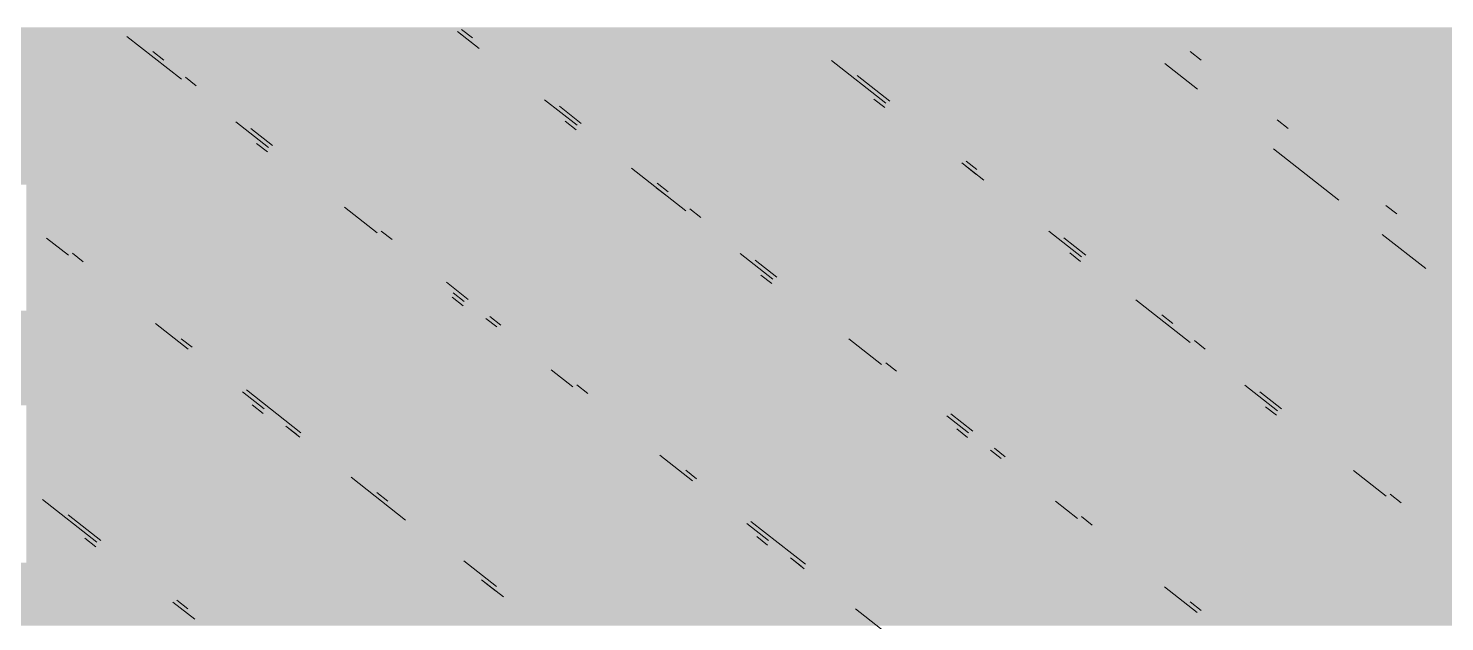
# Model space of a CAD drawing. Header units: millimetres. Extents: x 5 to 1315, y 5 to 292.
# Drawn here: x 1209.481 to 1213.821, y 88.218 to 90.034 of the extents above; entities that cross this region are included whole.
import ezdxf

# ---------------------------------------------------------------- set-up
doc = ezdxf.new("R2010")
doc.units = ezdxf.units.MM
doc.layers.add('EXISTING', color=7, linetype='Continuous')
doc.layers.add('IMAGES', color=7, linetype='Continuous')

# ---------------------------------------------------------------- blocks, each defined once
blk = doc.blocks.new('SHEET_03')
at = {"layer": 'EXISTING', "color": 250, "lineweight": 9}
for p, q in [((310.7957, 90.025), (310.8623, 89.9727)), ((310.8384, 89.9911), (310.8051, 90.0172)), ((310.8415, 90.0048), (310.8081, 90.0309)), ((309.7829, 90.0095), (309.9496, 89.8787)), ((309.8954, 89.9369), (309.8621, 89.963)), ((311.9417, 89.936), (312.1083, 89.8052)), ((313.0743, 89.9369), (313.041, 89.9631)), ((309.9954, 89.8584), (309.9621, 89.8845)), ((312.1208, 89.8111), (312.0208, 89.8895)), ((312.963, 89.9265), (313.0629, 89.848)), ((311.0623, 89.8158), (311.1622, 89.7373)), ((312.1052, 89.7915), (312.0719, 89.8177)), ((311.1747, 89.7432), (311.1081, 89.7955)), ((310.1162, 89.7479), (310.2162, 89.6694)), ((310.2287, 89.6753), (310.162, 89.7276)), ((311.1592, 89.7236), (311.1259, 89.7498)), ((313.3409, 89.7277), (313.3076, 89.7538)), ((310.2131, 89.6557), (310.1798, 89.6819)), ((312.3874, 89.6018), (312.3541, 89.628)), ((313.2962, 89.6649), (313.4962, 89.5079)), ((311.3289, 89.6065), (311.4955, 89.4757)), ((312.3416, 89.6221), (312.4082, 89.5698)), ((312.3843, 89.5881), (312.351, 89.6143)), ((311.4383, 89.5202), (311.405, 89.5464)), ((311.4414, 89.5339), (311.408, 89.5601)), ((310.4495, 89.4863), (310.5495, 89.4078)), ((311.5413, 89.4554), (311.508, 89.4816)), ((313.6742, 89.4661), (313.6409, 89.4922)), ((310.5953, 89.3875), (310.5619, 89.4137)), ((312.6082, 89.4128), (312.7082, 89.3343)), ((309.5368, 89.3922), (309.6034, 89.3399)), ((312.7207, 89.3402), (312.654, 89.3925)), ((313.6295, 89.4033), (313.7628, 89.2986)), ((309.6492, 89.3196), (309.6159, 89.3458)), ((311.6621, 89.3449), (311.7621, 89.2664)), ((311.7746, 89.2723), (311.708, 89.3246)), ((312.7051, 89.3207), (312.6718, 89.3468)), ((311.7591, 89.2528), (311.7257, 89.2789)), ((310.8286, 89.2044), (310.7619, 89.2567)), ((310.813, 89.1849), (310.7797, 89.211)), ((310.7827, 89.2247), (310.8161, 89.1985)), ((312.8748, 89.2035), (313.0414, 89.0728)), ((310.9285, 89.1259), (310.8952, 89.1521)), ((312.9873, 89.1309), (312.954, 89.1571)), ((309.87, 89.1306), (309.97, 89.0522)), ((310.8827, 89.1462), (310.9161, 89.1201)), ((312.9842, 89.1173), (312.9509, 89.1434)), ((309.9825, 89.058), (309.9492, 89.0842)), ((311.9954, 89.0833), (312.0954, 89.0049)), ((313.0873, 89.0525), (313.0539, 89.0786)), ((311.0827, 88.9893), (311.1493, 88.9369)), ((312.1412, 88.9846), (312.1079, 89.0107)), ((311.1952, 88.9167), (311.1618, 88.9428)), ((313.2081, 88.942), (313.3081, 88.8635)), ((310.1366, 88.9214), (310.2033, 88.869)), ((310.3158, 88.7964), (310.1491, 88.9272)), ((313.3206, 88.8693), (313.2539, 88.9217)), ((310.2002, 88.8554), (310.1669, 88.8815)), ((312.2954, 88.8479), (312.362, 88.7956)), ((312.3745, 88.8014), (312.3078, 88.8538)), ((313.305, 88.8498), (313.2717, 88.876)), ((310.2699, 88.8167), (310.3033, 88.7906)), ((310.3127, 88.7827), (310.2794, 88.8089)), ((312.3589, 88.7819), (312.3256, 88.8081)), ((311.416, 88.7277), (311.5159, 88.6492)), ((312.4287, 88.7433), (312.462, 88.7171)), ((312.4745, 88.723), (312.4411, 88.7491)), ((311.5284, 88.6551), (311.4951, 88.6812)), ((313.5413, 88.6804), (313.6413, 88.6019)), ((310.4699, 88.6598), (310.6365, 88.529)), ((309.5238, 88.5919), (309.6905, 88.4611)), ((310.5824, 88.5872), (310.549, 88.6133)), ((312.6286, 88.5863), (312.6953, 88.534)), ((313.6871, 88.5816), (313.6538, 88.6078)), ((309.703, 88.4669), (309.603, 88.5454)), ((312.7411, 88.5137), (312.7078, 88.5399)), ((311.6826, 88.5184), (311.7492, 88.4661)), ((311.8617, 88.3935), (311.6951, 88.5243)), ((309.6874, 88.4474), (309.6541, 88.4736)), ((311.7462, 88.4524), (311.7128, 88.4786)), ((311.8159, 88.4138), (311.8492, 88.3876)), ((310.9156, 88.3256), (310.8156, 88.404)), ((311.8586, 88.3798), (311.8253, 88.4059)), ((310.8698, 88.3459), (310.9365, 88.2935)), ((310.9126, 88.3119), (310.8792, 88.338)), ((312.9619, 88.3247), (313.0619, 88.2462)), ((309.9696, 88.2577), (309.9362, 88.2838)), ((309.9238, 88.278), (309.9904, 88.2256)), ((312.0158, 88.2568), (312.1825, 88.126)), ((313.0744, 88.2521), (313.041, 88.2783))]:
    blk.add_line(p, q, dxfattribs=at)
at = {"layer": 'IMAGES', "color": 7}
for points in [[(309.0891, 89.941), (309.5709, 89.941), (309.0891, 90.0374), (309.5709, 90.0374)], [(309.5709, 89.941), (309.6673, 89.941), (309.5709, 90.0374), (309.6673, 90.0374)], [(309.6673, 89.941), (309.7636, 89.941), (309.6673, 90.0374), (309.7636, 90.0374)], [(309.7636, 89.941), (309.86, 89.941), (309.7636, 90.0374), (309.86, 90.0374)], [(309.86, 89.941), (309.9564, 89.941), (309.86, 90.0374), (309.9564, 90.0374)], [(309.9564, 89.941), (310.6309, 89.941), (309.9564, 90.0374), (310.6309, 90.0374)], [(310.6309, 89.941), (310.7273, 89.941), (310.6309, 90.0374), (310.7273, 90.0374)], [(310.7273, 89.941), (310.92, 89.941), (310.7273, 90.0374), (310.92, 90.0374)], [(310.92, 89.941), (311.0164, 89.941), (310.92, 90.0374), (311.0164, 90.0374)], [(311.0164, 89.941), (311.1127, 89.941), (311.0164, 90.0374), (311.1127, 90.0374)], [(311.1127, 89.941), (311.5945, 89.941), (311.1127, 90.0374), (311.5945, 90.0374)], [(311.5945, 89.941), (311.6909, 89.941), (311.5945, 90.0374), (311.6909, 90.0374)], [(311.6909, 89.941), (311.7873, 89.941), (311.6909, 90.0374), (311.7873, 90.0374)], [(311.7873, 89.941), (311.98, 89.941), (311.7873, 90.0374), (311.98, 90.0374)], [(311.98, 89.941), (312.0764, 89.941), (311.98, 90.0374), (312.0764, 90.0374)], [(312.0764, 89.941), (312.1727, 89.941), (312.0764, 90.0374), (312.1727, 90.0374)], [(312.1727, 89.941), (312.6545, 89.941), (312.1727, 90.0374), (312.6545, 90.0374)], [(312.6545, 89.941), (312.7509, 89.941), (312.6545, 90.0374), (312.7509, 90.0374)], [(312.7509, 89.941), (312.8473, 89.941), (312.7509, 90.0374), (312.8473, 90.0374)], [(312.8473, 89.941), (312.9436, 89.941), (312.8473, 90.0374), (312.9436, 90.0374)], [(312.9436, 89.941), (313.1364, 89.941), (312.9436, 90.0374), (313.1364, 90.0374)], [(313.1364, 89.941), (313.3291, 89.941), (313.1364, 90.0374), (313.3291, 90.0374)], [(313.3291, 89.941), (314.6782, 89.941), (313.3291, 90.0374), (314.6782, 90.0374)], [(309.1855, 89.8446), (309.6673, 89.8446), (309.1855, 89.941), (309.6673, 89.941)], [(309.6673, 89.8446), (309.7636, 89.8446), (309.6673, 89.941), (309.7636, 89.941)], [(309.7636, 89.8446), (309.86, 89.8446), (309.7636, 89.941), (309.86, 89.941)], [(309.86, 89.8446), (310.0527, 89.8446), (309.86, 89.941), (310.0527, 89.941)], [(310.0527, 89.8446), (310.1491, 89.8446), (310.0527, 89.941), (310.1491, 89.941)], [(310.1491, 89.8446), (310.7273, 89.8446), (310.1491, 89.941), (310.7273, 89.941)], [(310.7273, 89.8446), (310.8236, 89.8446), (310.7273, 89.941), (310.8236, 89.941)], [(310.8236, 89.8446), (311.0164, 89.8446), (310.8236, 89.941), (311.0164, 89.941)], [(311.0164, 89.8446), (311.1127, 89.8446), (311.0164, 89.941), (311.1127, 89.941)], [(311.1127, 89.8446), (311.2091, 89.8446), (311.1127, 89.941), (311.2091, 89.941)], [(311.2091, 89.8446), (311.7873, 89.8446), (311.2091, 89.941), (311.7873, 89.941)], [(311.7873, 89.8446), (311.8836, 89.8446), (311.7873, 89.941), (311.8836, 89.941)], [(311.8836, 89.8446), (312.0764, 89.8446), (311.8836, 89.941), (312.0764, 89.941)], [(312.0764, 89.8446), (312.1727, 89.8446), (312.0764, 89.941), (312.1727, 89.941)], [(312.1727, 89.8446), (312.2691, 89.8446), (312.1727, 89.941), (312.2691, 89.941)], [(312.2691, 89.8446), (312.7509, 89.8446), (312.2691, 89.941), (312.7509, 89.941)], [(312.7509, 89.8446), (312.8473, 89.8446), (312.7509, 89.941), (312.8473, 89.941)], [(312.8473, 89.8446), (312.9436, 89.8446), (312.8473, 89.941), (312.9436, 89.941)], [(312.9436, 89.8446), (313.04, 89.8446), (312.9436, 89.941), (313.04, 89.941)], [(313.04, 89.8446), (313.1364, 89.8446), (313.04, 89.941), (313.1364, 89.941)], [(313.1364, 89.8446), (313.3291, 89.8446), (313.1364, 89.941), (313.3291, 89.941)], [(313.3291, 89.8446), (313.4255, 89.8446), (313.3291, 89.941), (313.4255, 89.941)], [(313.4255, 89.8446), (314.8709, 89.8446), (313.4255, 89.941), (314.8709, 89.941)], [(309.2818, 89.7482), (309.7636, 89.7482), (309.2818, 89.8446), (309.7636, 89.8446)], [(309.7636, 89.7482), (309.86, 89.7482), (309.7636, 89.8446), (309.86, 89.8446)], [(309.86, 89.7482), (309.9564, 89.7482), (309.86, 89.8446), (309.9564, 89.8446)], [(309.9564, 89.7482), (310.1491, 89.7482), (309.9564, 89.8446), (310.1491, 89.8446)], [(310.1491, 89.7482), (310.2455, 89.7482), (310.1491, 89.8446), (310.2455, 89.8446)], [(310.2455, 89.7482), (310.3418, 89.7482), (310.2455, 89.8446), (310.3418, 89.8446)], [(310.3418, 89.7482), (310.8236, 89.7482), (310.3418, 89.8446), (310.8236, 89.8446)], [(310.8236, 89.7482), (310.92, 89.7482), (310.8236, 89.8446), (310.92, 89.8446)], [(310.92, 89.7482), (311.0164, 89.7482), (310.92, 89.8446), (311.0164, 89.8446)], [(311.0164, 89.7482), (311.2091, 89.7482), (311.0164, 89.8446), (311.2091, 89.8446)], [(311.2091, 89.7482), (311.8836, 89.7482), (311.2091, 89.8446), (311.8836, 89.8446)], [(311.8836, 89.7482), (311.98, 89.7482), (311.8836, 89.8446), (311.98, 89.8446)], [(311.98, 89.7482), (312.1727, 89.7482), (311.98, 89.8446), (312.1727, 89.8446)], [(312.1727, 89.7482), (312.2691, 89.7482), (312.1727, 89.8446), (312.2691, 89.8446)], [(312.2691, 89.7482), (312.3655, 89.7482), (312.2691, 89.8446), (312.3655, 89.8446)], [(312.3655, 89.7482), (312.8473, 89.7482), (312.3655, 89.8446), (312.8473, 89.8446)], [(312.8473, 89.7482), (313.04, 89.7482), (312.8473, 89.8446), (313.04, 89.8446)], [(313.04, 89.7482), (313.1364, 89.7482), (313.04, 89.8446), (313.1364, 89.8446)], [(313.1364, 89.7482), (313.2327, 89.7482), (313.1364, 89.8446), (313.2327, 89.8446)], [(313.2327, 89.7482), (313.3291, 89.7482), (313.2327, 89.8446), (313.3291, 89.8446)], [(313.3291, 89.7482), (313.4255, 89.7482), (313.3291, 89.8446), (313.4255, 89.8446)], [(313.4255, 89.7482), (313.5218, 89.7482), (313.4255, 89.8446), (313.5218, 89.8446)], [(313.5218, 89.7482), (315.2564, 89.7482), (313.5218, 89.8446), (315.2564, 89.8446)], [(309.3782, 89.6518), (309.86, 89.6518), (309.3782, 89.7482), (309.86, 89.7482)], [(309.86, 89.6518), (309.9564, 89.6518), (309.86, 89.7482), (309.9564, 89.7482)], [(309.9564, 89.6518), (310.0527, 89.6518), (309.9564, 89.7482), (310.0527, 89.7482)], [(310.0527, 89.6518), (310.1491, 89.6518), (310.0527, 89.7482), (310.1491, 89.7482)], [(310.1491, 89.6518), (310.2455, 89.6518), (310.1491, 89.7482), (310.2455, 89.7482)], [(310.2455, 89.6518), (310.3418, 89.6518), (310.2455, 89.7482), (310.3418, 89.7482)], [(310.3418, 89.6518), (310.4382, 89.6518), (310.3418, 89.7482), (310.4382, 89.7482)], [(310.4382, 89.6518), (311.0164, 89.6518), (310.4382, 89.7482), (311.0164, 89.7482)], [(311.0164, 89.6518), (311.1127, 89.6518), (311.0164, 89.7482), (311.1127, 89.7482)], [(311.1127, 89.6518), (311.3055, 89.6518), (311.1127, 89.7482), (311.3055, 89.7482)], [(311.3055, 89.6518), (311.98, 89.6518), (311.3055, 89.7482), (311.98, 89.7482)], [(311.98, 89.6518), (312.0764, 89.6518), (311.98, 89.7482), (312.0764, 89.7482)], [(312.0764, 89.6518), (312.1727, 89.6518), (312.0764, 89.7482), (312.1727, 89.7482)], [(312.1727, 89.6518), (312.2691, 89.6518), (312.1727, 89.7482), (312.2691, 89.7482)], [(312.2691, 89.6518), (312.3655, 89.6518), (312.2691, 89.7482), (312.3655, 89.7482)], [(312.3655, 89.6518), (312.4618, 89.6518), (312.3655, 89.7482), (312.4618, 89.7482)], [(312.4618, 89.6518), (312.9436, 89.6518), (312.4618, 89.7482), (312.9436, 89.7482)], [(312.9436, 89.6518), (313.04, 89.6518), (312.9436, 89.7482), (313.04, 89.7482)], [(313.04, 89.6518), (313.1364, 89.6518), (313.04, 89.7482), (313.1364, 89.7482)], [(313.1364, 89.6518), (313.4255, 89.6518), (313.1364, 89.7482), (313.4255, 89.7482)], [(313.4255, 89.6518), (313.6182, 89.6518), (313.4255, 89.7482), (313.6182, 89.7482)], [(313.6182, 89.6518), (315.3527, 89.6518), (313.6182, 89.7482), (315.3527, 89.7482)], [(309.3782, 89.5554), (309.5709, 89.5554), (309.3782, 89.6518), (309.5709, 89.6518)], [(309.5709, 89.5554), (310.0527, 89.5554), (309.5709, 89.6518), (310.0527, 89.6518)], [(310.0527, 89.5554), (310.1491, 89.5554), (310.0527, 89.6518), (310.1491, 89.6518)], [(310.1491, 89.5554), (310.2455, 89.5554), (310.1491, 89.6518), (310.2455, 89.6518)], [(310.2455, 89.5554), (310.3418, 89.5554), (310.2455, 89.6518), (310.3418, 89.6518)], [(310.3418, 89.5554), (310.4382, 89.5554), (310.3418, 89.6518), (310.4382, 89.6518)], [(310.4382, 89.5554), (310.5345, 89.5554), (310.4382, 89.6518), (310.5345, 89.6518)], [(310.5345, 89.5554), (311.1127, 89.5554), (310.5345, 89.6518), (311.1127, 89.6518)], [(311.1127, 89.5554), (311.2091, 89.5554), (311.1127, 89.6518), (311.2091, 89.6518)], [(311.2091, 89.5554), (311.3055, 89.5554), (311.2091, 89.6518), (311.3055, 89.6518)], [(311.3055, 89.5554), (311.4018, 89.5554), (311.3055, 89.6518), (311.4018, 89.6518)], [(311.4018, 89.5554), (311.4982, 89.5554), (311.4018, 89.6518), (311.4982, 89.6518)], [(311.4982, 89.5554), (311.5945, 89.5554), (311.4982, 89.6518), (311.5945, 89.6518)], [(311.5945, 89.5554), (312.1727, 89.5554), (311.5945, 89.6518), (312.1727, 89.6518)], [(312.1727, 89.5554), (312.2691, 89.5554), (312.1727, 89.6518), (312.2691, 89.6518)], [(312.2691, 89.5554), (312.4618, 89.5554), (312.2691, 89.6518), (312.4618, 89.6518)], [(312.4618, 89.5554), (312.5582, 89.5554), (312.4618, 89.6518), (312.5582, 89.6518)], [(312.5582, 89.5554), (313.1364, 89.5554), (312.5582, 89.6518), (313.1364, 89.6518)], [(313.1364, 89.5554), (313.2327, 89.5554), (313.1364, 89.6518), (313.2327, 89.6518)], [(313.2327, 89.5554), (313.3291, 89.5554), (313.2327, 89.6518), (313.3291, 89.6518)], [(313.3291, 89.5554), (313.4255, 89.5554), (313.3291, 89.6518), (313.4255, 89.6518)], [(313.4255, 89.5554), (313.5218, 89.5554), (313.4255, 89.6518), (313.5218, 89.6518)], [(313.5218, 89.5554), (313.6182, 89.5554), (313.5218, 89.6518), (313.6182, 89.6518)], [(313.6182, 89.5554), (313.7145, 89.5554), (313.6182, 89.6518), (313.7145, 89.6518)], [(313.7145, 89.5554), (313.8109, 89.5554), (313.7145, 89.6518), (313.8109, 89.6518)], [(313.8109, 89.5554), (315.7382, 89.5554), (313.8109, 89.6518), (315.7382, 89.6518)], [(309.4745, 89.4589), (309.5709, 89.4589), (309.4745, 89.5554), (309.5709, 89.5554)], [(309.5709, 89.4589), (309.6673, 89.4589), (309.5709, 89.5554), (309.6673, 89.5554)], [(309.6673, 89.4589), (310.1491, 89.4589), (309.6673, 89.5554), (310.1491, 89.5554)], [(310.1491, 89.4589), (310.2455, 89.4589), (310.1491, 89.5554), (310.2455, 89.5554)], [(310.2455, 89.4589), (310.3418, 89.4589), (310.2455, 89.5554), (310.3418, 89.5554)], [(310.3418, 89.4589), (310.4382, 89.4589), (310.3418, 89.5554), (310.4382, 89.5554)], [(310.4382, 89.4589), (310.5345, 89.4589), (310.4382, 89.5554), (310.5345, 89.5554)], [(310.5345, 89.4589), (310.6309, 89.4589), (310.5345, 89.5554), (310.6309, 89.5554)], [(310.6309, 89.4589), (311.2091, 89.4589), (310.6309, 89.5554), (311.2091, 89.5554)], [(311.2091, 89.4589), (311.3055, 89.4589), (311.2091, 89.5554), (311.3055, 89.5554)], [(311.3055, 89.4589), (311.4018, 89.4589), (311.3055, 89.5554), (311.4018, 89.5554)], [(311.4018, 89.4589), (311.5945, 89.4589), (311.4018, 89.5554), (311.5945, 89.5554)], [(311.5945, 89.4589), (311.6909, 89.4589), (311.5945, 89.5554), (311.6909, 89.5554)], [(311.6909, 89.4589), (312.3655, 89.4589), (311.6909, 89.5554), (312.3655, 89.5554)], [(312.3655, 89.4589), (312.5582, 89.4589), (312.3655, 89.5554), (312.5582, 89.5554)], [(312.5582, 89.4589), (312.6545, 89.4589), (312.5582, 89.5554), (312.6545, 89.5554)], [(312.6545, 89.4589), (312.7509, 89.4589), (312.6545, 89.5554), (312.7509, 89.5554)], [(312.7509, 89.4589), (313.2327, 89.4589), (312.7509, 89.5554), (313.2327, 89.5554)], [(313.2327, 89.4589), (313.3291, 89.4589), (313.2327, 89.5554), (313.3291, 89.5554)], [(313.3291, 89.4589), (313.4255, 89.4589), (313.3291, 89.5554), (313.4255, 89.5554)], [(313.4255, 89.4589), (313.5218, 89.4589), (313.4255, 89.5554), (313.5218, 89.5554)], [(313.5218, 89.4589), (313.7145, 89.4589), (313.5218, 89.5554), (313.7145, 89.5554)], [(313.7145, 89.3625), (313.8109, 89.3625), (313.7145, 89.5554), (313.8109, 89.5554)], [(313.8109, 89.4589), (313.9073, 89.4589), (313.8109, 89.5554), (313.9073, 89.5554)], [(309.4745, 89.3625), (309.5709, 89.3625), (309.4745, 89.4589), (309.5709, 89.4589)], [(309.5709, 89.3625), (309.6673, 89.3625), (309.5709, 89.4589), (309.6673, 89.4589)], [(309.6673, 89.3625), (309.7636, 89.3625), (309.6673, 89.4589), (309.7636, 89.4589)], [(309.7636, 89.3625), (310.3418, 89.3625), (309.7636, 89.4589), (310.3418, 89.4589)], [(310.3418, 89.3625), (310.4382, 89.3625), (310.3418, 89.4589), (310.4382, 89.4589)], [(310.4382, 89.3625), (310.6309, 89.3625), (310.4382, 89.4589), (310.6309, 89.4589)], [(310.6309, 89.3625), (310.7273, 89.3625), (310.6309, 89.4589), (310.7273, 89.4589)], [(310.7273, 89.3625), (310.8236, 89.3625), (310.7273, 89.4589), (310.8236, 89.4589)], [(310.8236, 89.3625), (311.3055, 89.3625), (310.8236, 89.4589), (311.3055, 89.4589)], [(311.3055, 89.3625), (311.4018, 89.3625), (311.3055, 89.4589), (311.4018, 89.4589)], [(311.4018, 89.3625), (311.4982, 89.3625), (311.4018, 89.4589), (311.4982, 89.4589)], [(311.4982, 89.3625), (311.6909, 89.3625), (311.4982, 89.4589), (311.6909, 89.4589)], [(311.6909, 89.3625), (311.7873, 89.3625), (311.6909, 89.4589), (311.7873, 89.4589)], [(311.7873, 89.3625), (311.8836, 89.3625), (311.7873, 89.4589), (311.8836, 89.4589)], [(311.8836, 89.3625), (312.3655, 89.3625), (311.8836, 89.4589), (312.3655, 89.4589)], [(312.3655, 89.3625), (312.4618, 89.3625), (312.3655, 89.4589), (312.4618, 89.4589)], [(312.4618, 89.3625), (312.5582, 89.3625), (312.4618, 89.4589), (312.5582, 89.4589)], [(312.5582, 89.3625), (312.7509, 89.3625), (312.5582, 89.4589), (312.7509, 89.4589)], [(312.7509, 89.3625), (312.8473, 89.3625), (312.7509, 89.4589), (312.8473, 89.4589)], [(312.8473, 89.3625), (313.3291, 89.3625), (312.8473, 89.4589), (313.3291, 89.4589)], [(313.3291, 89.3625), (313.4255, 89.3625), (313.3291, 89.4589), (313.4255, 89.4589)], [(313.4255, 89.3625), (313.5218, 89.3625), (313.4255, 89.4589), (313.5218, 89.4589)], [(313.5218, 89.3625), (313.6182, 89.3625), (313.5218, 89.4589), (313.6182, 89.4589)], [(313.6182, 89.3625), (313.7145, 89.3625), (313.6182, 89.4589), (313.7145, 89.4589)], [(313.8109, 89.3625), (313.9073, 89.3625), (313.8109, 89.4589), (313.9073, 89.4589)], [(309.4745, 89.2661), (309.5709, 89.2661), (309.4745, 89.3625), (309.5709, 89.3625)], [(309.5709, 89.2661), (309.7636, 89.2661), (309.5709, 89.3625), (309.7636, 89.3625)], [(309.7636, 89.2661), (309.86, 89.2661), (309.7636, 89.3625), (309.86, 89.3625)], [(309.86, 89.2661), (309.9564, 89.2661), (309.86, 89.3625), (309.9564, 89.3625)], [(309.9564, 89.2661), (310.5345, 89.2661), (309.9564, 89.3625), (310.5345, 89.3625)], [(310.5345, 89.2661), (310.6309, 89.2661), (310.5345, 89.3625), (310.6309, 89.3625)], [(310.6309, 89.2661), (310.8236, 89.2661), (310.6309, 89.3625), (310.8236, 89.3625)], [(310.8236, 89.2661), (310.92, 89.2661), (310.8236, 89.3625), (310.92, 89.3625)], [(310.92, 89.2661), (311.4018, 89.2661), (310.92, 89.3625), (311.4018, 89.3625)], [(311.4018, 89.2661), (311.4982, 89.2661), (311.4018, 89.3625), (311.4982, 89.3625)], [(311.4982, 89.2661), (311.5945, 89.2661), (311.4982, 89.3625), (311.5945, 89.3625)], [(311.5945, 89.2661), (311.7873, 89.2661), (311.5945, 89.3625), (311.7873, 89.3625)], [(311.7873, 89.2661), (311.8836, 89.2661), (311.7873, 89.3625), (311.8836, 89.3625)], [(311.8836, 89.2661), (311.98, 89.2661), (311.8836, 89.3625), (311.98, 89.3625)], [(311.98, 89.2661), (312.4618, 89.2661), (311.98, 89.3625), (312.4618, 89.3625)], [(312.4618, 89.2661), (312.5582, 89.2661), (312.4618, 89.3625), (312.5582, 89.3625)], [(312.5582, 89.2661), (312.6545, 89.2661), (312.5582, 89.3625), (312.6545, 89.3625)], [(312.6545, 89.2661), (312.8473, 89.2661), (312.6545, 89.3625), (312.8473, 89.3625)], [(312.8473, 89.2661), (312.9436, 89.2661), (312.8473, 89.3625), (312.9436, 89.3625)], [(312.9436, 89.2661), (313.4255, 89.2661), (312.9436, 89.3625), (313.4255, 89.3625)], [(313.4255, 89.2661), (313.5218, 89.2661), (313.4255, 89.3625), (313.5218, 89.3625)], [(313.5218, 89.2661), (313.6182, 89.2661), (313.5218, 89.3625), (313.6182, 89.3625)], [(313.6182, 89.2661), (313.7145, 89.2661), (313.6182, 89.3625), (313.7145, 89.3625)], [(313.7145, 89.2661), (313.8109, 89.2661), (313.7145, 89.3625), (313.8109, 89.3625)], [(313.8109, 89.2661), (313.9073, 89.2661), (313.8109, 89.3625), (313.9073, 89.3625)], [(309.4745, 89.1697), (309.5709, 89.1697), (309.4745, 89.2661), (309.5709, 89.2661)], [(309.5709, 89.1697), (309.6673, 89.1697), (309.5709, 89.2661), (309.6673, 89.2661)], [(309.6673, 89.1697), (309.7636, 89.1697), (309.6673, 89.2661), (309.7636, 89.2661)], [(309.7636, 89.1697), (309.86, 89.1697), (309.7636, 89.2661), (309.86, 89.2661)], [(309.86, 89.1697), (309.9564, 89.1697), (309.86, 89.2661), (309.9564, 89.2661)], [(309.9564, 89.1697), (310.0527, 89.1697), (309.9564, 89.2661), (310.0527, 89.2661)], [(310.0527, 89.1697), (310.5345, 89.1697), (310.0527, 89.2661), (310.5345, 89.2661)], [(310.5345, 89.1697), (310.6309, 89.1697), (310.5345, 89.2661), (310.6309, 89.2661)], [(310.6309, 89.1697), (310.7273, 89.1697), (310.6309, 89.2661), (310.7273, 89.2661)], [(310.7273, 89.1697), (310.8236, 89.1697), (310.7273, 89.2661), (310.8236, 89.2661)], [(310.8236, 89.1697), (310.92, 89.1697), (310.8236, 89.2661), (310.92, 89.2661)], [(310.92, 89.1697), (311.5945, 89.1697), (310.92, 89.2661), (311.5945, 89.2661)], [(311.5945, 89.1697), (311.6909, 89.1697), (311.5945, 89.2661), (311.6909, 89.2661)], [(311.6909, 89.1697), (311.8836, 89.1697), (311.6909, 89.2661), (311.8836, 89.2661)], [(311.8836, 89.1697), (311.98, 89.1697), (311.8836, 89.2661), (311.98, 89.2661)], [(311.98, 89.1697), (312.0764, 89.1697), (311.98, 89.2661), (312.0764, 89.2661)], [(312.0764, 89.1697), (312.6545, 89.1697), (312.0764, 89.2661), (312.6545, 89.2661)], [(312.6545, 89.1697), (312.7509, 89.1697), (312.6545, 89.2661), (312.7509, 89.2661)], [(312.7509, 89.1697), (312.8473, 89.1697), (312.7509, 89.2661), (312.8473, 89.2661)], [(312.8473, 89.1697), (312.9436, 89.1697), (312.8473, 89.2661), (312.9436, 89.2661)], [(312.9436, 89.1697), (313.1364, 89.1697), (312.9436, 89.2661), (313.1364, 89.2661)], [(313.1364, 89.1697), (313.6182, 89.1697), (313.1364, 89.2661), (313.6182, 89.2661)], [(313.6182, 89.1697), (313.7145, 89.1697), (313.6182, 89.2661), (313.7145, 89.2661)], [(313.7145, 89.1697), (313.8109, 89.1697), (313.7145, 89.2661), (313.8109, 89.2661)], [(313.8109, 89.1697), (314.1, 89.1697), (313.8109, 89.2661), (314.1, 89.2661)], [(308.9927, 89.0733), (309.5709, 89.0733), (308.9927, 89.1697), (309.5709, 89.1697)], [(309.5709, 89.0733), (309.7636, 89.0733), (309.5709, 89.1697), (309.7636, 89.1697)], [(309.7636, 89.0733), (309.86, 89.0733), (309.7636, 89.1697), (309.86, 89.1697)], [(309.86, 89.0733), (309.9564, 89.0733), (309.86, 89.1697), (309.9564, 89.1697)], [(309.9564, 89.0733), (310.0527, 89.0733), (309.9564, 89.1697), (310.0527, 89.1697)], [(310.0527, 89.0733), (310.1491, 89.0733), (310.0527, 89.1697), (310.1491, 89.1697)], [(310.1491, 89.0733), (310.6309, 89.0733), (310.1491, 89.1697), (310.6309, 89.1697)], [(310.6309, 89.0733), (310.8236, 89.0733), (310.6309, 89.1697), (310.8236, 89.1697)], [(310.8236, 89.0733), (310.92, 89.0733), (310.8236, 89.1697), (310.92, 89.1697)], [(310.92, 89.0733), (311.0164, 89.0733), (310.92, 89.1697), (311.0164, 89.1697)], [(311.0164, 89.0733), (311.1127, 89.0733), (311.0164, 89.1697), (311.1127, 89.1697)], [(311.1127, 89.0733), (311.2091, 89.0733), (311.1127, 89.1697), (311.2091, 89.1697)], [(311.2091, 89.0733), (311.6909, 89.0733), (311.2091, 89.1697), (311.6909, 89.1697)], [(311.6909, 89.0733), (311.7873, 89.0733), (311.6909, 89.1697), (311.7873, 89.1697)], [(311.7873, 89.0733), (311.8836, 89.0733), (311.7873, 89.1697), (311.8836, 89.1697)], [(311.8836, 89.0733), (311.98, 89.0733), (311.8836, 89.1697), (311.98, 89.1697)], [(311.98, 89.0733), (312.0764, 89.0733), (311.98, 89.1697), (312.0764, 89.1697)], [(312.0764, 89.0733), (312.1727, 89.0733), (312.0764, 89.1697), (312.1727, 89.1697)], [(312.1727, 89.0733), (312.7509, 89.0733), (312.1727, 89.1697), (312.7509, 89.1697)], [(312.7509, 89.0733), (312.8473, 89.0733), (312.7509, 89.1697), (312.8473, 89.1697)], [(312.8473, 89.0733), (312.9436, 89.0733), (312.8473, 89.1697), (312.9436, 89.1697)], [(312.9436, 89.0733), (313.04, 89.0733), (312.9436, 89.1697), (313.04, 89.1697)], [(313.04, 89.0733), (313.1364, 89.0733), (313.04, 89.1697), (313.1364, 89.1697)], [(313.1364, 89.0733), (313.2327, 89.0733), (313.1364, 89.1697), (313.2327, 89.1697)], [(313.2327, 89.0733), (313.8109, 89.0733), (313.2327, 89.1697), (313.8109, 89.1697)], [(313.8109, 89.0733), (313.9073, 89.0733), (313.8109, 89.1697), (313.9073, 89.1697)], [(309.1855, 88.9769), (309.7636, 88.9769), (309.1855, 89.0733), (309.7636, 89.0733)], [(309.7636, 88.9769), (309.86, 88.9769), (309.7636, 89.0733), (309.86, 89.0733)], [(309.86, 88.9769), (309.9564, 88.9769), (309.86, 89.0733), (309.9564, 89.0733)], [(309.9564, 88.9769), (310.0527, 88.9769), (309.9564, 89.0733), (310.0527, 89.0733)], [(310.0527, 88.9769), (310.1491, 88.9769), (310.0527, 89.0733), (310.1491, 89.0733)], [(310.1491, 88.9769), (310.2455, 88.9769), (310.1491, 89.0733), (310.2455, 89.0733)], [(310.2455, 88.9769), (310.8236, 88.9769), (310.2455, 89.0733), (310.8236, 89.0733)], [(310.8236, 88.9769), (310.92, 88.9769), (310.8236, 89.0733), (310.92, 89.0733)], [(310.92, 88.9769), (311.0164, 88.9769), (310.92, 89.0733), (311.0164, 89.0733)], [(311.0164, 88.9769), (311.1127, 88.9769), (311.0164, 89.0733), (311.1127, 89.0733)], [(311.1127, 88.9769), (311.2091, 88.9769), (311.1127, 89.0733), (311.2091, 89.0733)], [(311.2091, 88.9769), (311.3055, 88.9769), (311.2091, 89.0733), (311.3055, 89.0733)], [(311.3055, 88.9769), (311.8836, 88.9769), (311.3055, 89.0733), (311.8836, 89.0733)], [(311.8836, 88.9769), (311.98, 88.9769), (311.8836, 89.0733), (311.98, 89.0733)], [(311.98, 88.9769), (312.1727, 88.9769), (311.98, 89.0733), (312.1727, 89.0733)], [(312.1727, 88.9769), (312.2691, 88.9769), (312.1727, 89.0733), (312.2691, 89.0733)], [(312.2691, 88.9769), (312.3655, 88.9769), (312.2691, 89.0733), (312.3655, 89.0733)], [(312.3655, 88.9769), (312.8473, 88.9769), (312.3655, 89.0733), (312.8473, 89.0733)], [(312.8473, 88.9769), (312.9436, 88.9769), (312.8473, 89.0733), (312.9436, 89.0733)], [(312.9436, 88.9769), (313.04, 88.9769), (312.9436, 89.0733), (313.04, 89.0733)], [(313.04, 88.9769), (313.1364, 88.9769), (313.04, 89.0733), (313.1364, 89.0733)], [(313.1364, 88.9769), (313.2327, 88.9769), (313.1364, 89.0733), (313.2327, 89.0733)], [(313.2327, 88.9769), (313.3291, 88.9769), (313.2327, 89.0733), (313.3291, 89.0733)], [(313.3291, 88.9769), (313.8109, 88.9769), (313.3291, 89.0733), (313.8109, 89.0733)], [(313.8109, 88.9769), (313.9073, 88.9769), (313.8109, 89.0733), (313.9073, 89.0733)], [(309.3782, 88.8805), (309.86, 88.8805), (309.3782, 88.9769), (309.86, 88.9769)], [(309.86, 88.8805), (309.9564, 88.8805), (309.86, 88.9769), (309.9564, 88.9769)], [(309.9564, 88.8805), (310.0527, 88.8805), (309.9564, 88.9769), (310.0527, 88.9769)], [(310.0527, 88.8805), (310.2455, 88.8805), (310.0527, 88.9769), (310.2455, 88.9769)], [(310.2455, 88.8805), (310.92, 88.8805), (310.2455, 88.9769), (310.92, 88.9769)], [(310.92, 88.8805), (311.0164, 88.8805), (310.92, 88.9769), (311.0164, 88.9769)], [(311.0164, 88.8805), (311.1127, 88.8805), (311.0164, 88.9769), (311.1127, 88.9769)], [(311.1127, 88.8805), (311.2091, 88.8805), (311.1127, 88.9769), (311.2091, 88.9769)], [(311.2091, 88.8805), (311.3055, 88.8805), (311.2091, 88.9769), (311.3055, 88.9769)], [(311.3055, 88.8805), (311.4018, 88.8805), (311.3055, 88.9769), (311.4018, 88.9769)], [(311.4018, 88.8805), (311.4982, 88.8805), (311.4018, 88.9769), (311.4982, 88.9769)], [(311.4982, 88.8805), (311.98, 88.8805), (311.4982, 88.9769), (311.98, 88.9769)], [(311.98, 88.8805), (312.0764, 88.8805), (311.98, 88.9769), (312.0764, 88.9769)], [(312.0764, 88.8805), (312.1727, 88.8805), (312.0764, 88.9769), (312.1727, 88.9769)], [(312.1727, 88.8805), (312.2691, 88.8805), (312.1727, 88.9769), (312.2691, 88.9769)], [(312.2691, 88.8805), (312.3655, 88.8805), (312.2691, 88.9769), (312.3655, 88.9769)], [(312.3655, 88.8805), (312.4618, 88.8805), (312.3655, 88.9769), (312.4618, 88.9769)], [(312.4618, 88.8805), (312.9436, 88.8805), (312.4618, 88.9769), (312.9436, 88.9769)], [(312.9436, 88.8805), (313.1364, 88.8805), (312.9436, 88.9769), (313.1364, 88.9769)], [(313.1364, 88.8805), (313.3291, 88.8805), (313.1364, 88.9769), (313.3291, 88.9769)], [(313.3291, 88.8805), (313.4255, 88.8805), (313.3291, 88.9769), (313.4255, 88.9769)], [(313.4255, 88.8805), (313.5218, 88.8805), (313.4255, 88.9769), (313.5218, 88.9769)], [(313.5218, 88.8805), (314.0036, 88.8805), (313.5218, 88.9769), (314.0036, 88.9769)], [(309.4745, 88.7841), (310.1491, 88.7841), (309.4745, 88.8805), (310.1491, 88.8805)], [(310.1491, 88.7841), (310.3418, 88.7841), (310.1491, 88.8805), (310.3418, 88.8805)], [(310.3418, 88.7841), (310.4382, 88.7841), (310.3418, 88.8805), (310.4382, 88.8805)], [(310.4382, 88.7841), (310.5345, 88.7841), (310.4382, 88.8805), (310.5345, 88.8805)], [(310.5345, 88.7841), (311.0164, 88.7841), (310.5345, 88.8805), (311.0164, 88.8805)], [(311.0164, 88.7841), (311.1127, 88.7841), (311.0164, 88.8805), (311.1127, 88.8805)], [(311.1127, 88.7841), (311.2091, 88.7841), (311.1127, 88.8805), (311.2091, 88.8805)], [(311.2091, 88.7841), (311.3055, 88.7841), (311.2091, 88.8805), (311.3055, 88.8805)], [(311.3055, 88.6877), (311.4018, 88.6877), (311.3055, 88.8805), (311.4018, 88.8805)], [(311.4018, 88.7841), (311.4982, 88.7841), (311.4018, 88.8805), (311.4982, 88.8805)], [(311.4982, 88.7841), (311.5945, 88.7841), (311.4982, 88.8805), (311.5945, 88.8805)], [(311.5945, 88.7841), (312.0764, 88.7841), (311.5945, 88.8805), (312.0764, 88.8805)], [(312.0764, 88.7841), (312.1727, 88.7841), (312.0764, 88.8805), (312.1727, 88.8805)], [(312.1727, 88.7841), (312.2691, 88.7841), (312.1727, 88.8805), (312.2691, 88.8805)], [(312.2691, 88.7841), (312.3655, 88.7841), (312.2691, 88.8805), (312.3655, 88.8805)], [(312.3655, 88.7841), (312.4618, 88.7841), (312.3655, 88.8805), (312.4618, 88.8805)], [(312.4618, 88.7841), (312.5582, 88.7841), (312.4618, 88.8805), (312.5582, 88.8805)], [(312.5582, 88.7841), (313.1364, 88.7841), (312.5582, 88.8805), (313.1364, 88.8805)], [(313.1364, 88.7841), (313.2327, 88.7841), (313.1364, 88.8805), (313.2327, 88.8805)], [(313.2327, 88.7841), (313.4255, 88.7841), (313.2327, 88.8805), (313.4255, 88.8805)], [(313.4255, 88.7841), (313.5218, 88.7841), (313.4255, 88.8805), (313.5218, 88.8805)], [(313.5218, 88.7841), (314.1, 88.7841), (313.5218, 88.8805), (314.1, 88.8805)], [(309.4745, 88.6877), (309.5709, 88.6877), (309.4745, 88.7841), (309.5709, 88.7841)], [(309.5709, 88.6877), (310.2455, 88.6877), (309.5709, 88.7841), (310.2455, 88.7841)], [(310.2455, 88.6877), (310.3418, 88.6877), (310.2455, 88.7841), (310.3418, 88.7841)], [(310.3418, 88.6877), (310.4382, 88.6877), (310.3418, 88.7841), (310.4382, 88.7841)], [(310.4382, 88.6877), (310.5345, 88.6877), (310.4382, 88.7841), (310.5345, 88.7841)], [(310.5345, 88.6877), (310.6309, 88.6877), (310.5345, 88.7841), (310.6309, 88.7841)], [(310.6309, 88.6877), (311.1127, 88.6877), (310.6309, 88.7841), (311.1127, 88.7841)], [(311.1127, 88.6877), (311.2091, 88.6877), (311.1127, 88.7841), (311.2091, 88.7841)], [(311.2091, 88.6877), (311.3055, 88.6877), (311.2091, 88.7841), (311.3055, 88.7841)], [(311.4018, 88.6877), (311.4982, 88.6877), (311.4018, 88.7841), (311.4982, 88.7841)], [(311.4982, 88.6877), (311.5945, 88.6877), (311.4982, 88.7841), (311.5945, 88.7841)], [(311.5945, 88.6877), (311.6909, 88.6877), (311.5945, 88.7841), (311.6909, 88.7841)], [(311.6909, 88.6877), (312.2691, 88.6877), (311.6909, 88.7841), (312.2691, 88.7841)], [(312.2691, 88.6877), (312.3655, 88.6877), (312.2691, 88.7841), (312.3655, 88.7841)], [(312.3655, 88.6877), (312.5582, 88.6877), (312.3655, 88.7841), (312.5582, 88.7841)], [(312.5582, 88.6877), (312.6545, 88.6877), (312.5582, 88.7841), (312.6545, 88.7841)], [(312.6545, 88.6877), (312.7509, 88.6877), (312.6545, 88.7841), (312.7509, 88.7841)], [(312.7509, 88.6877), (313.2327, 88.6877), (312.7509, 88.7841), (313.2327, 88.7841)], [(313.2327, 88.6877), (313.3291, 88.6877), (313.2327, 88.7841), (313.3291, 88.7841)], [(313.3291, 88.6877), (313.4255, 88.6877), (313.3291, 88.7841), (313.4255, 88.7841)], [(313.4255, 88.6877), (313.5218, 88.6877), (313.4255, 88.7841), (313.5218, 88.7841)], [(313.5218, 88.6877), (313.6182, 88.6877), (313.5218, 88.7841), (313.6182, 88.7841)], [(313.6182, 88.6877), (313.7145, 88.6877), (313.6182, 88.7841), (313.7145, 88.7841)], [(313.7145, 88.6877), (314.1964, 88.6877), (313.7145, 88.7841), (314.1964, 88.7841)], [(309.4745, 88.5913), (309.5709, 88.5913), (309.4745, 88.6877), (309.5709, 88.6877)], [(309.5709, 88.5913), (309.6673, 88.5913), (309.5709, 88.6877), (309.6673, 88.6877)], [(309.6673, 88.5913), (309.7636, 88.5913), (309.6673, 88.6877), (309.7636, 88.6877)], [(309.7636, 88.5913), (310.2455, 88.5913), (309.7636, 88.6877), (310.2455, 88.6877)], [(310.2455, 88.5913), (310.3418, 88.5913), (310.2455, 88.6877), (310.3418, 88.6877)], [(310.3418, 88.5913), (310.4382, 88.5913), (310.3418, 88.6877), (310.4382, 88.6877)], [(310.4382, 88.5913), (310.6309, 88.5913), (310.4382, 88.6877), (310.6309, 88.6877)], [(310.6309, 88.5913), (310.7273, 88.5913), (310.6309, 88.6877), (310.7273, 88.6877)], [(310.7273, 88.5913), (311.3055, 88.5913), (310.7273, 88.6877), (311.3055, 88.6877)], [(311.3055, 88.5913), (311.4018, 88.5913), (311.3055, 88.6877), (311.4018, 88.6877)], [(311.4018, 88.5913), (311.5945, 88.5913), (311.4018, 88.6877), (311.5945, 88.6877)], [(311.5945, 88.5913), (311.6909, 88.5913), (311.5945, 88.6877), (311.6909, 88.6877)], [(311.6909, 88.5913), (311.7873, 88.5913), (311.6909, 88.6877), (311.7873, 88.6877)], [(311.7873, 88.5913), (312.2691, 88.5913), (311.7873, 88.6877), (312.2691, 88.6877)], [(312.2691, 88.5913), (312.3655, 88.5913), (312.2691, 88.6877), (312.3655, 88.6877)], [(312.3655, 88.5913), (312.4618, 88.5913), (312.3655, 88.6877), (312.4618, 88.6877)], [(312.4618, 88.5913), (312.6545, 88.5913), (312.4618, 88.6877), (312.6545, 88.6877)], [(312.6545, 88.5913), (312.7509, 88.5913), (312.6545, 88.6877), (312.7509, 88.6877)], [(312.7509, 88.5913), (312.8473, 88.5913), (312.7509, 88.6877), (312.8473, 88.6877)], [(312.8473, 88.5913), (313.4255, 88.5913), (312.8473, 88.6877), (313.4255, 88.6877)], [(313.4255, 88.5913), (313.5218, 88.5913), (313.4255, 88.6877), (313.5218, 88.6877)], [(313.5218, 88.5913), (313.7145, 88.5913), (313.5218, 88.6877), (313.7145, 88.6877)], [(313.7145, 88.5913), (314.2927, 88.5913), (313.7145, 88.6877), (314.2927, 88.6877)], [(309.4745, 88.4949), (309.6673, 88.4949), (309.4745, 88.5913), (309.6673, 88.5913)], [(309.6673, 88.4949), (309.7636, 88.4949), (309.6673, 88.5913), (309.7636, 88.5913)], [(309.7636, 88.4949), (309.86, 88.4949), (309.7636, 88.5913), (309.86, 88.5913)], [(309.86, 88.4949), (310.3418, 88.4949), (309.86, 88.5913), (310.3418, 88.5913)], [(310.3418, 88.4949), (310.4382, 88.4949), (310.3418, 88.5913), (310.4382, 88.5913)], [(310.4382, 88.4949), (310.5345, 88.4949), (310.4382, 88.5913), (310.5345, 88.5913)], [(310.5345, 88.4949), (310.7273, 88.4949), (310.5345, 88.5913), (310.7273, 88.5913)], [(310.7273, 88.4949), (310.8236, 88.4949), (310.7273, 88.5913), (310.8236, 88.5913)], [(310.8236, 88.4949), (310.92, 88.4949), (310.8236, 88.5913), (310.92, 88.5913)], [(310.92, 88.4949), (311.4018, 88.4949), (310.92, 88.5913), (311.4018, 88.5913)], [(311.4018, 88.4949), (311.4982, 88.4949), (311.4018, 88.5913), (311.4982, 88.5913)], [(311.4982, 88.4949), (311.5945, 88.4949), (311.4982, 88.5913), (311.5945, 88.5913)], [(311.5945, 88.4949), (311.7873, 88.4949), (311.5945, 88.5913), (311.7873, 88.5913)], [(311.7873, 88.4949), (312.4618, 88.4949), (311.7873, 88.5913), (312.4618, 88.5913)], [(312.4618, 88.4949), (312.5582, 88.4949), (312.4618, 88.5913), (312.5582, 88.5913)], [(312.5582, 88.4949), (312.6545, 88.4949), (312.5582, 88.5913), (312.6545, 88.5913)], [(312.6545, 88.4949), (312.7509, 88.4949), (312.6545, 88.5913), (312.7509, 88.5913)], [(312.7509, 88.4949), (312.8473, 88.4949), (312.7509, 88.5913), (312.8473, 88.5913)], [(312.8473, 88.4949), (312.9436, 88.4949), (312.8473, 88.5913), (312.9436, 88.5913)], [(312.9436, 88.4949), (313.5218, 88.4949), (312.9436, 88.5913), (313.5218, 88.5913)], [(313.5218, 88.4949), (313.6182, 88.4949), (313.5218, 88.5913), (313.6182, 88.5913)], [(313.6182, 88.4949), (313.8109, 88.4949), (313.6182, 88.5913), (313.8109, 88.5913)], [(313.8109, 88.4949), (313.9073, 88.4949), (313.8109, 88.5913), (313.9073, 88.5913)], [(309.4745, 88.3985), (309.5709, 88.3985), (309.4745, 88.4949), (309.5709, 88.4949)], [(309.5709, 88.3985), (309.7636, 88.3985), (309.5709, 88.4949), (309.7636, 88.4949)], [(309.7636, 88.3985), (309.86, 88.3985), (309.7636, 88.4949), (309.86, 88.4949)], [(309.86, 88.3985), (309.9564, 88.3985), (309.86, 88.4949), (309.9564, 88.4949)], [(309.9564, 88.3985), (310.4382, 88.3985), (309.9564, 88.4949), (310.4382, 88.4949)], [(310.4382, 88.3985), (310.5345, 88.3985), (310.4382, 88.4949), (310.5345, 88.4949)], [(310.5345, 88.3985), (310.6309, 88.3985), (310.5345, 88.4949), (310.6309, 88.4949)], [(310.6309, 88.3985), (310.7273, 88.3985), (310.6309, 88.4949), (310.7273, 88.4949)], [(310.7273, 88.3985), (310.8236, 88.3985), (310.7273, 88.4949), (310.8236, 88.4949)], [(310.8236, 88.3985), (310.92, 88.3985), (310.8236, 88.4949), (310.92, 88.4949)], [(310.92, 88.3985), (311.0164, 88.3985), (310.92, 88.4949), (311.0164, 88.4949)], [(311.0164, 88.3985), (311.5945, 88.3985), (311.0164, 88.4949), (311.5945, 88.4949)], [(311.5945, 88.3985), (311.6909, 88.3985), (311.5945, 88.4949), (311.6909, 88.4949)], [(311.6909, 88.3985), (311.8836, 88.3985), (311.6909, 88.4949), (311.8836, 88.4949)], [(311.8836, 88.3985), (311.98, 88.3985), (311.8836, 88.4949), (311.98, 88.4949)], [(311.98, 88.3985), (312.0764, 88.3985), (311.98, 88.4949), (312.0764, 88.4949)], [(312.0764, 88.3985), (312.5582, 88.3985), (312.0764, 88.4949), (312.5582, 88.4949)], [(312.5582, 88.3985), (312.6545, 88.3985), (312.5582, 88.4949), (312.6545, 88.4949)], [(312.6545, 88.3985), (312.8473, 88.3985), (312.6545, 88.4949), (312.8473, 88.4949)], [(312.8473, 88.3985), (312.9436, 88.3985), (312.8473, 88.4949), (312.9436, 88.4949)], [(312.9436, 88.3985), (313.04, 88.3985), (312.9436, 88.4949), (313.04, 88.4949)], [(313.04, 88.3985), (313.6182, 88.3985), (313.04, 88.4949), (313.6182, 88.4949)], [(313.6182, 88.3985), (313.7145, 88.3985), (313.6182, 88.4949), (313.7145, 88.4949)], [(313.7145, 88.3985), (313.8109, 88.3985), (313.7145, 88.4949), (313.8109, 88.4949)], [(313.8109, 88.3985), (313.9073, 88.3985), (313.8109, 88.4949), (313.9073, 88.4949)], [(309.1855, 88.3021), (309.5709, 88.3021), (309.1855, 88.3985), (309.5709, 88.3985)], [(309.5709, 88.3021), (309.6673, 88.3021), (309.5709, 88.3985), (309.6673, 88.3985)], [(309.6673, 88.3021), (309.7636, 88.3021), (309.6673, 88.3985), (309.7636, 88.3985)], [(309.7636, 88.3021), (309.9564, 88.3021), (309.7636, 88.3985), (309.9564, 88.3985)], [(309.9564, 88.3021), (310.0527, 88.3021), (309.9564, 88.3985), (310.0527, 88.3985)], [(310.0527, 88.3021), (310.1491, 88.3021), (310.0527, 88.3985), (310.1491, 88.3985)], [(310.1491, 88.3021), (310.6309, 88.3021), (310.1491, 88.3985), (310.6309, 88.3985)], [(310.6309, 88.3021), (310.7273, 88.3021), (310.6309, 88.3985), (310.7273, 88.3985)], [(310.7273, 88.3021), (310.8236, 88.3021), (310.7273, 88.3985), (310.8236, 88.3985)], [(310.8236, 88.3021), (310.92, 88.3021), (310.8236, 88.3985), (310.92, 88.3985)], [(310.92, 88.3021), (311.0164, 88.3021), (310.92, 88.3985), (311.0164, 88.3985)], [(311.0164, 88.3021), (311.1127, 88.3021), (311.0164, 88.3985), (311.1127, 88.3985)], [(311.1127, 88.3021), (311.6909, 88.3021), (311.1127, 88.3985), (311.6909, 88.3985)], [(311.6909, 88.3021), (311.7873, 88.3021), (311.6909, 88.3985), (311.7873, 88.3985)], [(311.7873, 88.3021), (311.8836, 88.3021), (311.7873, 88.3985), (311.8836, 88.3985)], [(311.8836, 88.3021), (311.98, 88.3021), (311.8836, 88.3985), (311.98, 88.3985)], [(311.98, 88.3021), (312.0764, 88.3021), (311.98, 88.3985), (312.0764, 88.3985)], [(312.0764, 88.3021), (312.1727, 88.3021), (312.0764, 88.3985), (312.1727, 88.3985)], [(312.1727, 88.3021), (312.6545, 88.3021), (312.1727, 88.3985), (312.6545, 88.3985)], [(312.6545, 88.3021), (312.8473, 88.3021), (312.6545, 88.3985), (312.8473, 88.3985)], [(312.8473, 88.3021), (312.9436, 88.3021), (312.8473, 88.3985), (312.9436, 88.3985)], [(312.9436, 88.3021), (313.04, 88.3021), (312.9436, 88.3985), (313.04, 88.3985)], [(313.04, 88.3021), (313.1364, 88.3021), (313.04, 88.3985), (313.1364, 88.3985)], [(313.1364, 88.3021), (313.7145, 88.3021), (313.1364, 88.3985), (313.7145, 88.3985)], [(313.7145, 88.3021), (313.8109, 88.3021), (313.7145, 88.3985), (313.8109, 88.3985)], [(313.8109, 88.3021), (313.9073, 88.3021), (313.8109, 88.3985), (313.9073, 88.3985)], [(309.2818, 88.2057), (309.86, 88.2057), (309.2818, 88.3021), (309.86, 88.3021)], [(309.86, 88.2057), (310.0527, 88.2057), (309.86, 88.3021), (310.0527, 88.3021)], [(310.0527, 88.2057), (310.7273, 88.2057), (310.0527, 88.3021), (310.7273, 88.3021)], [(310.7273, 88.2057), (310.8236, 88.2057), (310.7273, 88.3021), (310.8236, 88.3021)], [(310.8236, 88.2057), (310.92, 88.2057), (310.8236, 88.3021), (310.92, 88.3021)], [(310.92, 88.2057), (311.1127, 88.2057), (310.92, 88.3021), (311.1127, 88.3021)], [(311.1127, 88.2057), (311.2091, 88.2057), (311.1127, 88.3021), (311.2091, 88.3021)], [(311.2091, 88.2057), (311.3055, 88.2057), (311.2091, 88.3021), (311.3055, 88.3021)], [(311.3055, 88.2057), (311.7873, 88.2057), (311.3055, 88.3021), (311.7873, 88.3021)], [(311.7873, 88.2057), (311.8836, 88.2057), (311.7873, 88.3021), (311.8836, 88.3021)], [(311.8836, 88.2057), (311.98, 88.2057), (311.8836, 88.3021), (311.98, 88.3021)], [(311.98, 88.2057), (312.1727, 88.2057), (311.98, 88.3021), (312.1727, 88.3021)], [(312.1727, 88.2057), (312.2691, 88.2057), (312.1727, 88.3021), (312.2691, 88.3021)], [(312.2691, 88.2057), (312.8473, 88.2057), (312.2691, 88.3021), (312.8473, 88.3021)], [(312.8473, 88.2057), (312.9436, 88.2057), (312.8473, 88.3021), (312.9436, 88.3021)], [(312.9436, 88.2057), (313.1364, 88.2057), (312.9436, 88.3021), (313.1364, 88.3021)], [(313.1364, 88.2057), (313.2327, 88.2057), (313.1364, 88.3021), (313.2327, 88.3021)], [(313.2327, 88.2057), (313.3291, 88.2057), (313.2327, 88.3021), (313.3291, 88.3021)], [(313.3291, 88.2057), (313.8109, 88.2057), (313.3291, 88.3021), (313.8109, 88.3021)], [(313.8109, 88.2057), (313.9073, 88.2057), (313.8109, 88.3021), (313.9073, 88.3021)]]:
    blk.add_solid(points, dxfattribs=at)

msp = doc.modelspace()

# ---------------------------------------------------------------- block references
msp.add_blockref('SHEET_03', (900, 0))

doc.saveas('drawing.dxf')
